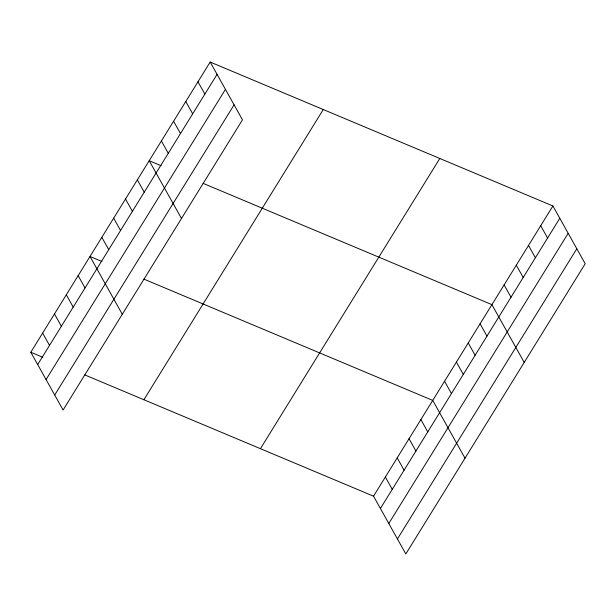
<?xml version="1.0" encoding="UTF-8"?>
<svg xmlns="http://www.w3.org/2000/svg" width="616" height="616" viewBox="0 0 616 616"><rect width="100%" height="100%" fill="white"/><g stroke="black" fill="none" stroke-linecap="round" stroke-linejoin="round"><path stroke-width="0.92" d="M210.179 62.039L242.473 119.82L63.094 410.025L30.8 352.244L210.179 62.039L552.906 205.975L585.2 263.756L405.821 553.961L373.527 496.18L84.777 374.913M37.684 364.564L217.071 74.359M46.069 379.564L225.448 89.359M54.709 395.025L234.088 104.82M143.898 399.745L323.277 109.54M260.429 448.679L439.809 158.474M373.527 496.18L552.906 205.975M380.411 508.5L559.79 218.295M388.796 523.5L568.175 233.295M397.435 538.962L576.815 248.756M161.184 165.743L149.195 160.707L181.481 218.488M203.172 183.376L491.915 304.643L524.208 362.424M101.994 261.515L89.998 256.479L122.291 314.26M143.975 279.148L432.725 400.408L465.018 458.196M30.8 352.244L42.797 357.28M540.709 225.71L547.593 238.03M528.513 245.445L535.396 257.765M516.316 265.173L523.2 277.493M504.111 284.908L511.003 297.228M480.08 323.8L486.963 336.12M468.237 342.95L475.121 355.27M456.402 362.108L463.286 374.428M444.56 381.258L451.443 393.578M420.882 419.565L427.766 431.885M409.039 438.715L415.931 451.043M197.982 81.774L204.866 94.094M397.205 457.873L404.088 470.193M185.786 101.509L192.669 113.829M385.362 477.023L392.253 489.343M173.589 121.244L180.473 133.564M161.392 140.972L168.276 153.292M137.353 179.864L144.236 192.184M125.51 199.014L132.401 211.334M113.675 218.172L120.559 230.492M101.832 237.322L108.724 249.642M78.155 275.629L85.039 287.949M66.32 294.787L73.204 307.107M54.477 313.937L61.361 326.257M42.643 333.094L49.526 345.414"/></g></svg>
